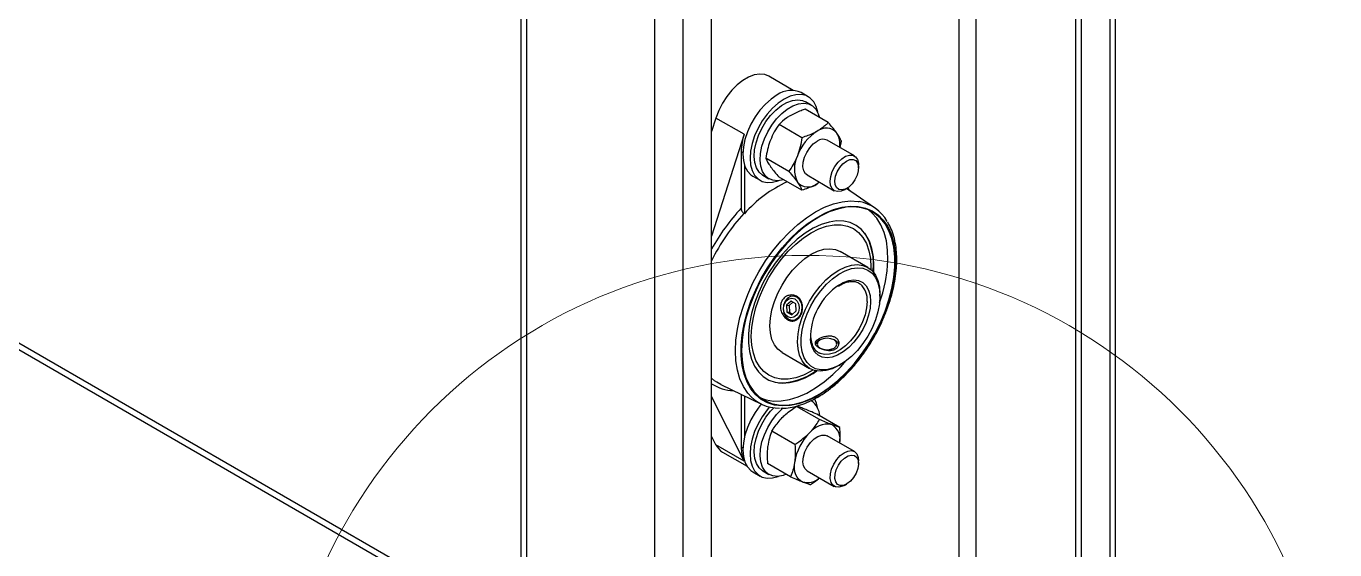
# Model space of a CAD drawing. Header units: millimetres. Extents: x -361 to 14022, y -1822 to 1455.
# Drawn here: x 4006.88 to 4023.16, y 447.29 to 453.8 of the extents above; entities that cross this region are included whole.
import ezdxf

# ---------------------------------------------------------------- set-up
doc = ezdxf.new("R2010")
doc.units = ezdxf.units.MM

msp = doc.modelspace()

# ---------------------------------------------------------------- linework, layer by layer
at = {"color": 7, "linetype": 'Continuous', "lineweight": 25}
for p, q in [((4018.481793, 506.514478), (4018.481793, 440.782942)), ((4018.693925, 440.782942), (4018.693925, 506.514478)), ((4020.42885, 439.803253), (4020.42885, 505.534788)), ((4020.355626, 505.432737), (4020.355626, 439.701202)), ((4019.931362, 505.269455), (4019.931362, 439.53792)), ((4020.002073, 505.228635), (4020.002073, 439.4971)), ((4013.034558, 503.391717), (4013.034558, 437.660181)), ((4013.107782, 437.55813), (4013.107782, 503.289666)), ((4015.405879, 436.843773), (4015.405879, 502.575309)), ((4014.698772, 436.639671), (4014.698772, 502.371207)), ((4015.052325, 436.639671), (4015.052325, 502.371207)), ((4013.034558, 446.257583), (3965.503064, 473.696931)), ((4016.420826, 453.003467), (4016.117619, 453.178504)), ((4016.607416, 452.924617), (4016.519027, 452.975643)), ((4016.855599, 452.6037), (4016.570248, 452.76843)), ((4016.645415, 452.818967), (4016.571168, 452.861829)), ((4015.459505, 452.659582), (4015.405879, 452.491313)), ((4015.809523, 452.457521), (4015.459505, 452.659582)), ((4015.809523, 452.457521), (4015.405879, 451.190958)), ((4016.529, 452.415159), (4016.243649, 452.579888)), ((4017.180973, 452.189375), (4016.842552, 452.384742)), ((4017.00391, 452.291592), (4017.018898, 452.371355)), ((4015.773574, 452.243747), (4015.773574, 451.537778)), ((4016.365701, 451.994272), (4016.08035, 452.159001)), ((4015.812465, 452.081348), (4015.812465, 451.471066)), ((4016.043711, 451.948147), (4016.117958, 451.905286)), ((4016.592572, 451.951717), (4016.930993, 451.756351)), ((4017.23276, 452.041115), (4017.23276, 452.074914)), ((4015.919076, 451.936384), (4016.007464, 451.885359)), ((4016.529, 451.761926), (4016.243649, 451.926656)), ((4016.746511, 451.86285), (4016.717562, 451.841613)), ((4016.74871, 451.861581), (4016.717562, 451.841613)), ((4017.056012, 451.768744), (4017.085281, 451.785647)), ((4017.100467, 451.795321), (4017.119932, 451.756719)), ((4017.432416, 451.54445), (4017.080992, 451.78317)), ((4015.812465, 451.471066), (4015.806744, 451.474799)), ((4017.348733, 450.803781), (4017.005786, 451.00176)), ((4016.393233, 450.385294), (4016.336098, 450.334626)), ((4016.336098, 450.334626), (4016.3402, 450.248607)), ((4016.336098, 450.334626), (4016.370544, 450.331546)), ((4016.416201, 450.372035), (4016.370544, 450.331546)), ((4016.370544, 450.331546), (4016.374646, 450.245527)), ((4016.454471, 450.349942), (4016.393233, 450.385294)), ((4016.458573, 450.263923), (4016.454471, 450.349942)), ((4017.498915, 450.447351), (4017.498915, 450.471843)), ((4016.3402, 450.248607), (4016.401438, 450.213255)), ((4016.3402, 450.248607), (4016.374646, 450.245527)), ((4016.374646, 450.245527), (4016.412916, 450.223434)), ((4016.401438, 450.213255), (4016.458573, 450.263923)), ((4016.754361, 449.901482), (4016.735222, 449.89043)), ((4016.947389, 449.89043), (4016.92825, 449.901482)), ((4016.280845, 449.745989), (4016.623792, 449.54801)), ((4016.754658, 449.733719), (4016.736283, 449.742871)), ((4016.986346, 449.583951), (4017.007555, 449.596199)), ((4015.519413, 449.34926), (4015.471653, 449.375775)), ((4015.519413, 449.34926), (4016.024236, 449.105147)), ((4015.809523, 448.397045), (4015.405879, 449.197571)), ((4015.773574, 449.226357), (4015.773574, 448.569314)), ((4015.812465, 449.207551), (4015.812465, 448.68681)), ((4016.747572, 448.911992), (4016.462221, 449.076721)), ((4016.998698, 448.815837), (4016.713348, 448.980566)), ((4015.459505, 448.599106), (4015.405879, 448.705459)), ((4016.441173, 448.604535), (4016.155822, 448.769264)), ((4017.180973, 448.514942), (4016.842552, 448.710308)), ((4015.809523, 448.397045), (4015.459505, 448.599106)), ((4015.542666, 448.508114), (4015.845872, 448.333077)), ((4017.23276, 448.366681), (4017.23276, 448.40048)), ((4015.919076, 448.26195), (4016.007464, 448.210925)), ((4016.043711, 448.273713), (4016.117958, 448.230852)), ((4016.3859, 448.200923), (4016.10055, 448.365652)), ((4016.592572, 448.277284), (4016.930993, 448.081917)), ((4017.056012, 448.094311), (4017.085281, 448.111213))]:
    msp.add_line(p, q, dxfattribs=at)
at = {"color": 8, "linetype": 'Continuous', "lineweight": 25}
for p, q in [((4013.034558, 446.173051), (3965.378074, 473.684554)), ((4015.773574, 452.243747), (4015.795141, 452.231297)), ((4017.387418, 450.803435), (4017.387055, 450.776391)), ((4015.795141, 448.556863), (4015.773574, 448.569314))]:
    msp.add_line(p, q, dxfattribs=at)
at = {"color": 7, "linetype": 'Continuous', "lineweight": 25, "flags": 128}
for points in [[(4016.117619, 453.178504), (4016.065616, 453.199218), (4016.003766, 453.205306), (4015.936522, 453.195093), (4015.865974, 453.168895), (4015.794312, 453.127525), (4015.723764, 453.07227), (4015.65652, 453.004845), (4015.59467, 452.927346), (4015.540134, 452.842179), (4015.494608, 452.751991), (4015.459505, 452.659582)], [(4016.219052, 452.945938), (4016.145379, 452.895964), (4016.073945, 452.832623), (4016.00692, 452.757839), (4015.94634, 452.673884), (4015.894046, 452.583309), (4015.851628, 452.488867), (4015.820374, 452.393426), (4015.801233, 452.299886), (4015.794787, 452.211091), (4015.801233, 452.129737), (4015.820374, 452.058298), (4015.851628, 451.998942), (4015.894046, 451.953475), (4015.919076, 451.936384)], [(4016.726035, 452.726462), (4016.725258, 452.731264), (4016.706118, 452.802704), (4016.674863, 452.862059), (4016.632445, 452.907527), (4016.580152, 452.937725), (4016.519572, 452.951736), (4016.452547, 452.949135), (4016.381113, 452.93), (4016.30744, 452.894912)], [(4016.30744, 452.894912), (4016.233767, 452.844939), (4016.162333, 452.781598), (4016.095308, 452.706814), (4016.034728, 452.622859), (4015.982435, 452.532284), (4015.940016, 452.437841), (4015.908762, 452.3424), (4015.889621, 452.248861), (4015.883176, 452.160065), (4015.889621, 452.078712), (4015.908762, 452.007272), (4015.940016, 451.947917), (4015.982435, 451.902449), (4016.034728, 451.872251), (4016.095308, 451.85824), (4016.162333, 451.860841), (4016.233767, 451.879976), (4016.238382, 451.881731)], [(4016.043711, 451.948147), (4016.040046, 451.950323), (4015.996281, 451.987837), (4015.96341, 452.039954), (4015.942584, 452.104852), (4015.934531, 452.180257), (4015.939533, 452.26353), (4015.957416, 452.351755), (4015.987553, 452.441844), (4016.028889, 452.530642), (4016.079976, 452.615042), (4016.139028, 452.692087), (4016.203975, 452.759082), (4016.272544, 452.813679), (4016.342336, 452.853969), (4016.410905, 452.87854), (4016.475852, 452.886532), (4016.534903, 452.877666), (4016.571168, 452.861829)], [(4016.299357, 451.894497), (4016.29405, 451.892867), (4016.228044, 451.880943), (4016.167417, 451.885866), (4016.114292, 451.907462), (4016.070527, 451.944975), (4016.037657, 451.997093), (4016.01683, 452.06199), (4016.008777, 452.137395), (4016.01378, 452.220668), (4016.031662, 452.308893), (4016.061799, 452.398982), (4016.103135, 452.487781), (4016.154223, 452.57218), (4016.213274, 452.649226), (4016.278221, 452.71622), (4016.346791, 452.770818), (4016.416582, 452.811107), (4016.485151, 452.835678), (4016.550098, 452.843671), (4016.60915, 452.834804), (4016.660238, 452.809389), (4016.701573, 452.768316), (4016.73171, 452.713023), (4016.745472, 452.667275)], [(4016.592572, 451.951717), (4016.573141, 451.967136), (4016.550992, 452.00371), (4016.541197, 452.052486), (4016.544483, 452.109846), (4016.560604, 452.171535), (4016.588367, 452.23298), (4016.625711, 452.289623), (4016.669868, 452.337262), (4016.717562, 452.372365)], [(4017.056012, 451.768744), (4017.016911, 451.751221), (4016.971846, 451.744761), (4016.933021, 451.755218), (4016.903315, 451.781817), (4016.884932, 451.822585), (4016.879235, 451.874498), (4016.886647, 451.933707), (4016.906617, 451.995819), (4016.937665, 452.05623), (4016.977489, 452.110457), (4017.023134, 452.154479), (4017.071215, 452.185032), (4017.118167, 452.19985), (4017.160506, 452.197832), (4017.195094, 452.17913), (4017.219364, 452.14513), (4017.219364, 452.14513)], [(4017.221583, 452.099703), (4017.232128, 452.0565), (4017.229623, 452.004363), (4017.214291, 451.947926), (4017.187493, 451.892203), (4017.151611, 451.842146), (4017.109834, 451.802201), (4017.065872, 451.77592), (4017.023634, 451.765635), (4016.98687, 451.772263), (4016.958849, 451.795213), (4016.94206, 451.832446), (4016.937994, 451.880654), (4016.947014, 451.935554), (4016.968317, 451.992268), (4017.000011, 452.045755), (4017.039279, 452.091264), (4017.082632, 452.124751), (4017.126219, 452.143241), (4017.166166, 452.14509), (4017.198925, 452.130134), (4017.221583, 452.099703)], [(4017.219364, 452.14513), (4017.231518, 452.098354), (4017.23276, 452.074914)], [(4017.693455, 450.878056), (4017.687186, 450.747839), (4017.668461, 450.612081), (4017.637524, 450.472553), (4017.594778, 450.331073), (4017.540781, 450.189486), (4017.476236, 450.049637), (4017.401985, 449.91335), (4017.318995, 449.782402), (4017.22835, 449.658499), (4017.13123, 449.543257), (4017.028902, 449.438178), (4016.922699, 449.344633), (4016.814006, 449.263839), (4016.70424, 449.196852), (4016.594832, 449.144544), (4016.487209, 449.107596), (4016.382773, 449.086492), (4016.282886, 449.081505), (4016.18885, 449.092701), (4016.101891, 449.119933), (4016.023142, 449.162848), (4015.953631, 449.220885), (4015.894263, 449.293288), (4015.845812, 449.379113), (4015.80891, 449.47724), (4015.784039, 449.586392), (4015.771521, 449.705144), (4015.771521, 449.831949), (4015.784039, 449.965154), (4015.80891, 450.103022), (4015.845812, 450.243755), (4015.894263, 450.38552), (4015.953631, 450.526468), (4016.023142, 450.664761), (4016.101891, 450.798597), (4016.18885, 450.926231), (4016.282886, 451.045998), (4016.382773, 451.156339), (4016.487209, 451.255813), (4016.594832, 451.343125), (4016.70424, 451.417136), (4016.814006, 451.476882), (4016.922699, 451.521582), (4017.028902, 451.550656), (4017.13123, 451.563723), (4017.22835, 451.560613), (4017.318995, 451.541367), (4017.401985, 451.506236), (4017.476236, 451.455678), (4017.540781, 451.390352), (4017.594778, 451.311109), (4017.637524, 451.218982), (4017.668461, 451.115173), (4017.687186, 451.001035), (4017.693455, 450.878056)], [(4015.77711, 449.771773), (4015.783332, 449.649709), (4015.801918, 449.53642), (4015.832625, 449.433384), (4015.875053, 449.341943), (4015.928648, 449.26329), (4015.992713, 449.198449), (4016.066411, 449.148267), (4016.148783, 449.113398), (4016.238754, 449.094295), (4016.335151, 449.091209), (4016.436718, 449.104179), (4016.542131, 449.133036), (4016.650015, 449.177404), (4016.758963, 449.236705), (4016.867557, 449.310165), (4016.974379, 449.396827), (4017.078038, 449.495561), (4017.177182, 449.60508), (4017.270518, 449.723957), (4017.35683, 449.850641), (4017.434993, 449.983481), (4017.503987, 450.120745), (4017.562913, 450.260643), (4017.611003, 450.401353), (4017.64763, 450.541039), (4017.672317, 450.677881), (4017.684741, 450.810095), (4017.684741, 450.935956), (4017.672317, 451.053825), (4017.64763, 451.162164), (4017.611003, 451.259561), (4017.562913, 451.344747), (4017.503987, 451.416611), (4017.434993, 451.474217), (4017.35683, 451.516812), (4017.270518, 451.543842), (4017.177182, 451.554955), (4017.078038, 451.550005), (4016.974379, 451.529057), (4016.867557, 451.492385), (4016.758963, 451.440466), (4016.650015, 451.373977), (4016.542131, 451.293785), (4016.436718, 451.200935), (4016.335151, 451.096638), (4016.238754, 450.982254), (4016.148783, 450.859273), (4016.066411, 450.729299), (4015.992713, 450.594027), (4015.928648, 450.455219), (4015.875053, 450.314686), (4015.832625, 450.174259), (4015.801918, 450.035769), (4015.783332, 449.901021), (4015.77711, 449.771773)], [(4017.494063, 450.365), (4017.532868, 450.487468), (4017.566548, 450.626613), (4017.588193, 450.762463), (4017.59752, 450.893247), (4017.594408, 451.01726), (4017.578897, 451.132886), (4017.551189, 451.238617), (4017.511645, 451.333074), (4017.460781, 451.415028), (4017.399261, 451.483408), (4017.361007, 451.515019)], [(4017.421252, 450.740281), (4017.424541, 450.824866), (4017.418127, 450.936525), (4017.398991, 451.038945), (4017.367446, 451.130445), (4017.324012, 451.209522), (4017.2694, 451.274878), (4017.204508, 451.32544), (4017.130401, 451.360376), (4017.048297, 451.379115), (4016.959542, 451.381347), (4016.865596, 451.367036), (4016.767999, 451.336418), (4016.668355, 451.289995), (4016.5683, 451.22853), (4016.469477, 451.153031), (4016.373508, 451.064738), (4016.281969, 450.965101), (4016.196364, 450.855756), (4016.118097, 450.738499), (4016.048455, 450.615255), (4015.98858, 450.488047), (4015.939456, 450.358964), (4015.90189, 450.230126), (4015.876497, 450.103649), (4015.863696, 449.981609), (4015.863696, 449.866009), (4015.876497, 449.758749), (4015.90189, 449.661589), (4015.939456, 449.576125), (4015.98858, 449.50376), (4016.048455, 449.445682), (4016.118097, 449.402845), (4016.196364, 449.375952), (4016.281969, 449.365446), (4016.373508, 449.371497), (4016.469477, 449.394008), (4016.5683, 449.432607), (4016.668355, 449.486663), (4016.715047, 449.516965)], [(4016.280845, 449.745989), (4016.280816, 449.746006), (4016.228571, 449.786483), (4016.186539, 449.841424), (4016.155754, 449.909475), (4016.136975, 449.988962), (4016.130663, 450.077926), (4016.136975, 450.174178), (4016.155754, 450.275347), (4016.186539, 450.378941), (4016.228571, 450.482411), (4016.280816, 450.583209), (4016.341986, 450.678852), (4016.410576, 450.766985), (4016.484897, 450.845439), (4016.563119, 450.912281), (4016.643316, 450.965866), (4016.723512, 451.004874), (4016.801734, 451.028345), (4016.876055, 451.0357), (4016.944645, 451.02676), (4017.005786, 451.00176)], [(4016.986346, 449.583951), (4016.986262, 449.583903), (4016.906066, 449.544895), (4016.827844, 449.521424), (4016.753523, 449.514069), (4016.684933, 449.52301), (4016.623762, 449.548027), (4016.571518, 449.588504), (4016.529486, 449.643445), (4016.498701, 449.711496), (4016.479922, 449.790983), (4016.47361, 449.879947), (4016.479922, 449.976199), (4016.498701, 450.077368), (4016.529486, 450.180962), (4016.571518, 450.284432), (4016.623762, 450.38523), (4016.684933, 450.480873), (4016.753523, 450.569006), (4016.827844, 450.64746), (4016.906066, 450.714302), (4016.986262, 450.767887), (4017.066459, 450.806895), (4017.144681, 450.830366), (4017.219002, 450.837722), (4017.287592, 450.828781), (4017.348762, 450.803764), (4017.401007, 450.763286), (4017.443039, 450.708345), (4017.473824, 450.640294), (4017.492603, 450.560807), (4017.498915, 450.471843), (4017.498915, 450.471843)], [(4017.498915, 450.447351), (4017.492551, 450.352644), (4017.473624, 450.253043), (4017.442623, 450.151126), (4017.400353, 450.049534), (4017.347908, 449.950897), (4017.286645, 449.85777), (4017.218152, 449.772565), (4017.144203, 449.69749), (4017.066712, 449.634487), (4016.987687, 449.58519), (4016.909175, 449.550874), (4016.833209, 449.532429), (4016.761756, 449.530332), (4016.696667, 449.544638), (4016.639628, 449.574976), (4016.592116, 449.62056), (4016.555362, 449.68021), (4016.530317, 449.75238), (4016.51763, 449.835203), (4016.51763, 449.926532), (4016.530317, 450.024002), (4016.555362, 450.125089), (4016.592116, 450.227174), (4016.639628, 450.327615), (4016.696667, 450.423808), (4016.761756, 450.513264), (4016.833209, 450.593665), (4016.909175, 450.662929), (4016.987687, 450.719261), (4017.066712, 450.761204), (4017.144203, 450.78767), (4017.218152, 450.797974), (4017.286645, 450.79185), (4017.347908, 450.769456), (4017.400353, 450.731371), (4017.442623, 450.678583), (4017.473624, 450.612458), (4017.492551, 450.53471), (4017.498915, 450.447351)], [(4017.236242, 450.60892), (4017.242141, 450.60535), (4017.257057, 450.594712)], [(4016.360875, 450.161106), (4016.40035, 450.148407), (4016.44146, 450.153726), (4016.479247, 450.176422), (4016.509153, 450.213757), (4016.527572, 450.261228), (4016.53228, 450.313109), (4016.522711, 450.363143), (4016.500019, 450.405294), (4016.466941, 450.43448), (4016.427466, 450.447179), (4016.386356, 450.441859), (4016.348568, 450.419164), (4016.318662, 450.381829), (4016.300244, 450.334358), (4016.295535, 450.282476), (4016.305104, 450.232443), (4016.327796, 450.190291), (4016.360875, 450.161106)], [(4016.4408, 450.411301), (4016.470759, 450.383569), (4016.489539, 450.343004), (4016.494282, 450.295782), (4016.484265, 450.249091), (4016.461015, 450.21004), (4016.42807, 450.184575), (4016.390446, 450.176571), (4016.353871, 450.187248), (4016.323912, 450.21498), (4016.305132, 450.255545), (4016.300389, 450.302768), (4016.310406, 450.349458), (4016.333656, 450.388509), (4016.366601, 450.413974), (4016.404225, 450.421978), (4016.4408, 450.411301)], [(4016.754376, 449.801123), (4016.794259, 449.785739), (4016.841306, 449.780336), (4016.888352, 449.785739), (4016.928235, 449.801123), (4016.954885, 449.824147), (4016.964243, 449.851307), (4016.954885, 449.878466), (4016.928235, 449.90149), (4016.888352, 449.916875), (4016.841306, 449.922277), (4016.794259, 449.916875), (4016.754376, 449.90149), (4016.727726, 449.878466), (4016.718368, 449.851307), (4016.727726, 449.824147), (4016.754376, 449.801123)], [(4016.989505, 449.842584), (4016.977252, 449.865805), (4016.947372, 449.89044)], [(4016.014013, 449.181704), (4016.082219, 449.158156), (4016.17391, 449.143043), (4016.271721, 449.143975), (4016.374375, 449.16094), (4016.480536, 449.193718), (4016.588819, 449.241882), (4016.697812, 449.304802), (4016.806095, 449.38166), (4016.912256, 449.471452), (4017.014911, 449.573009), (4017.076443, 449.641583)], [(4016.024726, 449.10491), (4016.00692, 449.083406), (4015.94634, 448.999451), (4015.894046, 448.908876), (4015.851628, 448.814433), (4015.820374, 448.718992), (4015.801233, 448.625453), (4015.794787, 448.536657), (4015.801233, 448.455304), (4015.820374, 448.383864), (4015.851628, 448.324508), (4015.894046, 448.279041), (4015.919076, 448.26195)], [(4016.126504, 449.069239), (4016.095308, 449.03238), (4016.034728, 448.948425), (4015.982435, 448.85785), (4015.940016, 448.763407), (4015.908762, 448.667966), (4015.889621, 448.574427), (4015.883176, 448.485632), (4015.889621, 448.404278), (4015.908762, 448.332838), (4015.940016, 448.273483), (4015.982435, 448.228015), (4016.034728, 448.197817), (4016.095308, 448.183806), (4016.162333, 448.186407), (4016.233767, 448.205542), (4016.238381, 448.207297)], [(4016.043711, 448.273713), (4016.040046, 448.275889), (4015.996281, 448.313403), (4015.96341, 448.365521), (4015.942584, 448.430418), (4015.934531, 448.505823), (4015.939533, 448.589096), (4015.957416, 448.677321), (4015.987553, 448.76741), (4016.028889, 448.856209), (4016.079976, 448.940608), (4016.139028, 449.017654), (4016.178164, 449.059953)], [(4016.331916, 448.232087), (4016.29405, 448.218434), (4016.228044, 448.20651), (4016.167417, 448.211432), (4016.114292, 448.233028), (4016.070527, 448.270541), (4016.037657, 448.322659), (4016.01683, 448.387557), (4016.008777, 448.462962), (4016.01378, 448.546235), (4016.031662, 448.63446), (4016.061799, 448.724549), (4016.103135, 448.813347), (4016.154223, 448.897747), (4016.213274, 448.974792), (4016.278221, 449.041786), (4016.294885, 449.056483)], [(4016.592572, 448.277284), (4016.56764, 448.299085), (4016.547928, 448.338426), (4016.540798, 448.389289), (4016.546777, 448.447903), (4016.565423, 448.509921), (4016.595352, 448.570743), (4016.634345, 448.625858), (4016.67951, 448.671179), (4016.727497, 448.703344), (4016.774747, 448.719967), (4016.817755, 448.719817), (4016.842552, 448.710308)], [(4016.536726, 448.138261), (4016.509886, 448.152172), (4016.486599, 448.171928), (4016.467265, 448.197192), (4016.452213, 448.22753), (4016.441701, 448.262425), (4016.435909, 448.301278), (4016.434936, 448.343425), (4016.438799, 448.388145)], [(4017.056012, 448.094311), (4017.034995, 448.083622), (4016.988417, 448.070788), (4016.94685, 448.074837), (4016.913377, 448.095469), (4016.89048, 448.131154), (4016.879858, 448.179245), (4016.882298, 448.236175), (4016.89762, 448.297722), (4016.924687, 448.359322), (4016.961491, 448.416405), (4017.005303, 448.464739), (4017.052875, 448.500738), (4017.100676, 448.521734), (4017.145163, 448.526167), (4017.183036, 448.513711), (4017.211486, 448.485288), (4017.228403, 448.443006), (4017.23276, 448.40048)], [(4017.23257, 448.357938), (4017.223822, 448.30313), (4017.202761, 448.246403), (4017.17126, 448.192797), (4017.132117, 448.147075), (4017.08881, 448.1133), (4017.045188, 448.094473), (4017.005126, 448.092267), (4016.972184, 448.106878), (4016.949289, 448.137007), (4016.938476, 448.179978), (4016.940704, 448.231972), (4016.955777, 448.28837), (4016.982355, 448.344159), (4017.018076, 448.394384), (4017.059766, 448.434582), (4017.103722, 448.46118), (4017.146037, 448.471815), (4017.182951, 448.465542), (4017.211185, 448.44292), (4017.228229, 448.405957), (4017.23257, 448.357938)]]:
    msp.add_lwpolyline(points, dxfattribs=at)
at = {"color": 8, "linetype": 'Continuous', "lineweight": 25, "flags": 128}
for points in [[(4017.093786, 451.790841), (4017.101733, 451.779598), (4017.11441, 451.760469)], [(4015.859238, 449.236692), (4015.8546, 449.242457), (4015.800534, 449.32421), (4015.757761, 449.418763), (4015.726818, 449.524925), (4015.708096, 449.641363), (4015.701829, 449.766612), (4015.708096, 449.899096), (4015.726818, 450.03715), (4015.757761, 450.179038), (4015.800534, 450.322975), (4015.8546, 450.467151), (4015.919278, 450.609753), (4015.993757, 450.748989), (4016.077098, 450.883106), (4016.168255, 451.010418), (4016.26608, 451.129324), (4016.369343, 451.23833), (4016.476746, 451.336063), (4016.586938, 451.421296), (4016.698534, 451.492956), (4016.81013, 451.550141), (4016.920322, 451.592134), (4017.027725, 451.618406), (4017.130988, 451.628625), (4017.228813, 451.622665), (4017.238537, 451.621132)], [(4016.666674, 449.528521), (4016.643316, 449.514613), (4016.546191, 449.465895), (4016.450728, 449.432713), (4016.35856, 449.415634), (4016.271265, 449.414951), (4016.190335, 449.430676), (4016.117156, 449.462539), (4016.05298, 449.509995), (4015.998904, 449.572233), (4015.955855, 449.648187), (4015.924568, 449.736557), (4015.90558, 449.835832), (4015.899214, 449.944313), (4015.90558, 450.060144), (4015.924568, 450.181343), (4015.955855, 450.305837), (4015.998904, 450.431494), (4016.05298, 450.556166), (4016.117156, 450.677718), (4016.190335, 450.794072), (4016.271265, 450.903236), (4016.35856, 451.003342), (4016.450728, 451.092678), (4016.546191, 451.169715), (4016.643316, 451.233136), (4016.74044, 451.281853), (4016.835903, 451.315035), (4016.928071, 451.332114), (4017.015367, 451.332797), (4017.096296, 451.317072), (4017.169475, 451.285209), (4017.233651, 451.237753), (4017.287727, 451.175515), (4017.330776, 451.099562), (4017.362063, 451.011191), (4017.381052, 450.911916), (4017.387418, 450.803435), (4017.387418, 450.803435)], [(4016.986122, 450.583385), (4017.042055, 450.614532), (4017.110035, 450.639102), (4017.174523, 450.64748), (4017.233323, 450.639383), (4017.284431, 450.615085), (4017.326109, 450.575414), (4017.356935, 450.521721), (4017.375861, 450.455834), (4017.382242, 450.379997)], [(4017.382242, 450.379997), (4017.375861, 450.296793), (4017.356935, 450.209054), (4017.326109, 450.11977), (4017.284431, 450.031979), (4017.233323, 449.948673), (4017.174523, 449.872687), (4017.110035, 449.806609), (4017.042055, 449.752691), (4016.972897, 449.712766), (4016.904916, 449.688197), (4016.840428, 449.679818), (4016.781628, 449.687915), (4016.73052, 449.712213), (4016.688843, 449.751884), (4016.658016, 449.805577), (4016.63909, 449.871464), (4016.633821, 449.914629)], [(4017.339816, 450.379997), (4017.333427, 450.299043), (4017.31449, 450.213638), (4017.28369, 450.126869), (4017.242141, 450.041872), (4017.191344, 449.961719), (4017.133134, 449.889306), (4017.069616, 449.827252), (4017.003085, 449.777799), (4016.935947, 449.742734), (4016.870626, 449.723324), (4016.809486, 449.720272), (4016.754734, 449.733687), (4016.754658, 449.733719)], [(4015.471653, 449.375775), (4015.442254, 449.395887), (4015.405879, 449.425544)]]:
    msp.add_lwpolyline(points, dxfattribs=at)
at = {"color": 7, "linetype": 'Continuous', "lineweight": 18}
msp.add_circle((4016.573777, 444.371137), 6.581969, dxfattribs=at)
at = {"color": 7, "linetype": 'Continuous', "lineweight": 25}
for centre, radius, start, end in [((4016.394761, 452.701043), 0.301409, 65.6515204, 125.658938), ((4016.485665, 452.233911), 0.712158, 161.7002328, 179.2086331), ((4017.048659, 451.977878), 0.613906, 122.6379706, 159.7728862), ((4016.828837, 452.358643), 0.175879, 40.5327959, 129.2481681), ((4016.727221, 452.332373), 0.274083, 352.0796692, 30.8556371), ((4016.790658, 452.271495), 0.12457, 65.381028, 125.9294305), ((4016.79925, 452.026823), 0.365187, 153.4364295, 206.5635705), ((4017.021675, 450.399098), 1.615953, 114.6954109, 138.442918), ((4016.606287, 451.977816), 0.175879, 220.5327959, 309.2481681), ((4017.155952, 451.132899), 0.495168, 29.256676, 80.3993123), ((4016.692854, 450.84721), 0.725861, 352.3900083, 31.6078187), ((4017.430154, 449.922295), 0.79637, 123.8879505, 180.5515468), ((4016.772469, 449.814967), 0.084154, 116.2696184, 159.5015992), ((4016.250172, 450.118935), 0.750344, 269.0624991, 306.9507278), ((4016.241726, 449.548854), 0.493703, 219.2191053, 271.0370858), ((4016.505737, 448.941816), 0.246179, 3.9169614, 55.4322234), ((4016.385313, 449.002392), 0.344318, 8.2885956, 29.6829372), ((4017.081964, 448.284768), 0.65142, 135.2125728, 170.8688746), ((4016.844771, 448.570238), 0.284198, 79.1234704, 142.3899125), ((4016.794346, 448.667266), 0.2097, 347.0217283, 60.2516745), ((4015.648474, 448.688314), 0.208968, 205.2710534, 239.5799876), ((4016.157175, 448.559477), 0.383727, 178.5310213, 205.0431202), ((4016.596024, 448.365184), 0.234542, 255.3554009, 310.6167314)]:
    msp.add_arc(centre, radius, start, end, dxfattribs=at)
at = {"color": 8, "linetype": 'Continuous', "lineweight": 25}
for centre, radius, start, end in [((4017.591334, 449.831266), 2.493278, 136.8079893, 151.2276213), ((4017.601183, 449.821548), 2.439928, 137.3450293, 154.1240876), ((4017.07728, 450.402113), 0.263466, 355.1848353, 46.9721326), ((4015.693694, 449.802618), 0.53034, 237.1324945, 268.3193747)]:
    msp.add_arc(centre, radius, start, end, dxfattribs=at)
at = {"color": 7, "linetype": 'Continuous', "lineweight": 25}
for points, knots in [([(4016.570248, 452.76843), (4016.552725, 452.762717), (4016.484689, 452.740536), (4016.425575, 452.710812), (4016.381686, 452.688743)], [0, 0, 0, 0, 0.257551345, 1, 1, 1, 1]), ([(4016.381686, 452.688743), (4016.367213, 452.679954), (4016.313334, 452.64724), (4016.273086, 452.608339), (4016.243649, 452.579888)], [0, 0, 0, 0, 0.268633605, 1, 1, 1, 1]), ([(4016.855599, 452.6037), (4016.845703, 452.593585), (4016.807281, 452.554308), (4016.755791, 452.520182), (4016.717562, 452.494846)], [0, 0, 0, 0, 0.257551345, 1, 1, 1, 1]), ([(4016.962511, 452.472944), (4016.960545, 452.475715), (4016.945661, 452.4967), (4016.91251, 452.539203), (4016.874685, 452.58207), (4016.855599, 452.6037)], [0, 0, 0, 0, 0.070085768, 0.530782234, 1, 1, 1, 1]), ([(4016.243649, 452.579888), (4016.223328, 452.549788), (4016.182313, 452.489034), (4016.152021, 452.419242), (4016.136737, 452.384029)], [0, 0, 0, 0, 0.495457963, 1, 1, 1, 1]), ([(4016.717562, 452.494846), (4016.702338, 452.48649), (4016.645668, 452.455387), (4016.578283, 452.432152), (4016.529, 452.415159)], [0, 0, 0, 0, 0.268633605, 1, 1, 1, 1]), ([(4017.018898, 452.371355), (4017.012699, 452.386145), (4017.000186, 452.415998), (4016.975145, 452.453847), (4016.962511, 452.472944)], [0, 0, 0, 0, 0.495457963, 1, 1, 1, 1]), ([(4016.136737, 452.384029), (4016.134832, 452.379023), (4016.120404, 452.341117), (4016.098288, 452.266708), (4016.086366, 452.195122), (4016.08035, 452.159001)], [0, 0, 0, 0, 0.070085768, 0.530782234, 1, 1, 1, 1]), ([(4016.529, 452.415159), (4016.522801, 452.376906), (4016.510288, 452.299698), (4016.485247, 452.226874), (4016.472613, 452.190132)], [0, 0, 0, 0, 0.495457963, 1, 1, 1, 1]), ([(4016.08035, 452.159001), (4016.086549, 452.14421), (4016.099062, 452.114358), (4016.124103, 452.076509), (4016.136737, 452.057412)], [0, 0, 0, 0, 0.495457963, 1, 1, 1, 1]), ([(4016.472613, 452.190132), (4016.470647, 452.185161), (4016.455763, 452.147518), (4016.422612, 452.07948), (4016.384787, 452.022848), (4016.365701, 451.994272)], [0, 0, 0, 0, 0.070085768, 0.530782234, 1, 1, 1, 1]), ([(4016.136737, 452.057412), (4016.138703, 452.054641), (4016.153587, 452.033656), (4016.186738, 451.991153), (4016.224563, 451.948286), (4016.243649, 451.926656)], [0, 0, 0, 0, 0.070085768, 0.530782234, 1, 1, 1, 1]), ([(4016.365701, 451.994272), (4016.386022, 451.971329), (4016.427037, 451.925022), (4016.457329, 451.884141), (4016.472613, 451.863515)], [0, 0, 0, 0, 0.495457963, 1, 1, 1, 1]), ([(4016.472613, 451.863515), (4016.474518, 451.860779), (4016.488946, 451.840058), (4016.511062, 451.803925), (4016.522984, 451.776011), (4016.529, 451.761926)], [0, 0, 0, 0, 0.0700857678, 0.530782234, 1, 1, 1, 1]), ([(4016.717562, 451.841613), (4016.702338, 451.833258), (4016.645668, 451.802155), (4016.578283, 451.77892), (4016.529, 451.761926)], [0, 0, 0, 0, 0.268633605, 1, 1, 1, 1]), ([(4015.773574, 451.537778), (4015.773575, 451.537556), (4015.773597, 451.532073), (4015.775308, 451.520288), (4015.782145, 451.502596), (4015.792318, 451.487082), (4015.801193, 451.478519), (4015.805953, 451.475329), (4015.806744, 451.474799)], [0, 0, 0, 0, 0.010435875, 0.257269957, 0.505111444, 0.740717732, 0.95688425, 1, 1, 1, 1]), ([(4017.707954, 450.898262), (4017.70763, 450.919868), (4017.706691, 450.982473), (4017.696343, 451.081114), (4017.672749, 451.190109), (4017.64034, 451.285827), (4017.610513, 451.339598), (4017.596821, 451.364281)], [0, 0, 0, 0, 0.120490159, 0.349122857, 0.57788228, 0.806226691, 1, 1, 1, 1]), ([(4016.265133, 449.053692), (4016.279087, 449.053239), (4016.3252, 449.05174), (4016.40782, 449.064636), (4016.511748, 449.091738), (4016.618101, 449.133918), (4016.725294, 449.189598), (4016.832124, 449.258378), (4016.937334, 449.339323), (4017.039754, 449.431476), (4017.138275, 449.53376), (4017.231835, 449.645016), (4017.319428, 449.763996), (4017.400104, 449.889377), (4017.472984, 450.019777), (4017.537263, 450.153757), (4017.592228, 450.289853), (4017.637241, 450.426571), (4017.671831, 450.562461), (4017.695361, 450.695937), (4017.706495, 450.807962), (4017.70756, 450.873916), (4017.707954, 450.898262)], [0, 0, 0, 0, 0.0224807356, 0.0742893495, 0.126524381, 0.1790602071, 0.2317607599, 0.2845227517, 0.3372716896, 0.389984971, 0.4426575422, 0.4952935446, 0.5479017157, 0.6004929387, 0.6530790566, 0.705671438, 0.7582794233, 0.8109156672, 0.863592627, 0.9163217722, 0.9691118285, 1, 1, 1, 1]), ([(4016.982557, 450.571004), (4017.001874, 450.582401), (4017.041536, 450.605803), (4017.099295, 450.624883), (4017.153893, 450.6321), (4017.202156, 450.624997), (4017.23553, 450.612749), (4017.250358, 450.598307), (4017.253801, 450.594954)], [0, 0, 0, 0, 0.178788303, 0.36709772, 0.55548785, 0.745662419, 0.940943678, 1, 1, 1, 1]), ([(4016.283571, 450.394684), (4016.293786, 450.407962), (4016.313612, 450.433733), (4016.356184, 450.45568), (4016.403061, 450.463578), (4016.452055, 450.453504), (4016.495063, 450.424144), (4016.525234, 450.377889), (4016.53868, 450.321125), (4016.53527, 450.263194), (4016.518864, 450.213322), (4016.494119, 450.175066), (4016.462715, 450.148301), (4016.424681, 450.134504), (4016.38119, 450.137335), (4016.336133, 450.159779), (4016.296003, 450.200975), (4016.268063, 450.255714), (4016.258596, 450.31491), (4016.266594, 450.362886), (4016.279129, 450.386364), (4016.283571, 450.394684)], [0, 0, 0, 0, 0.049847006, 0.096740241, 0.148882181, 0.206061278, 0.266054018, 0.326617682, 0.385893631, 0.440608133, 0.488888069, 0.533624828, 0.579443722, 0.629634373, 0.685185237, 0.744484714, 0.805033948, 0.865061286, 0.921816548, 0.972294032, 1, 1, 1, 1]), ([(4016.753382, 449.736296), (4016.747496, 449.738325), (4016.726324, 449.745621), (4016.697651, 449.771784), (4016.668435, 449.815228), (4016.649242, 449.868163), (4016.645092, 449.909881), (4016.643191, 449.928988)], [0, 0, 0, 0, 0.092284381, 0.331935301, 0.571913396, 0.803935396, 1, 1, 1, 1]), ([(4016.947372, 449.931342), (4016.957877, 449.923568), (4016.978877, 449.908028), (4016.992639, 449.874279), (4016.991038, 449.838688), (4016.972306, 449.806194), (4016.938995, 449.782996), (4016.895886, 449.771617), (4016.847156, 449.77169), (4016.796837, 449.781816), (4016.750923, 449.799211), (4016.715735, 449.820005), (4016.694554, 449.841713), (4016.688695, 449.863949), (4016.699557, 449.886718), (4016.72661, 449.908985), (4016.765767, 449.928599), (4016.812372, 449.94341), (4016.862384, 449.950621), (4016.910405, 449.948005), (4016.935526, 449.936682), (4016.947372, 449.931342)], [0, 0, 0, 0, 0.052026099, 0.103994015, 0.157456078, 0.212001176, 0.264973582, 0.316272328, 0.368185748, 0.422098409, 0.476502242, 0.528871272, 0.579900126, 0.632312466, 0.686690388, 0.740630761, 0.792496757, 0.843824214, 0.896804884, 0.951339923, 1, 1, 1, 1]), ([(4016.283759, 448.937576), (4016.298064, 448.951338), (4016.351315, 449.002567), (4016.415372, 449.045397), (4016.462221, 449.076721)], [0, 0, 0, 0, 0.268633605, 1, 1, 1, 1]), ([(4016.562522, 449.043227), (4016.559576, 449.044349), (4016.537266, 449.052848), (4016.500287, 449.065934), (4016.474987, 449.073103), (4016.462221, 449.076721)], [0, 0, 0, 0, 0.070085768, 0.530782234, 1, 1, 1, 1]), ([(4016.713348, 448.980566), (4016.685895, 448.99245), (4016.630486, 449.016436), (4016.585313, 449.034243), (4016.562522, 449.043227)], [0, 0, 0, 0, 0.495457963, 1, 1, 1, 1]), ([(4016.155822, 448.769264), (4016.16487, 448.784371), (4016.2, 448.843029), (4016.24807, 448.89729), (4016.283759, 448.937576)], [0, 0, 0, 0, 0.257551345, 1, 1, 1, 1]), ([(4016.619635, 448.743679), (4016.63319, 448.757874), (4016.683649, 448.810714), (4016.72057, 448.86921), (4016.747572, 448.911992)], [0, 0, 0, 0, 0.268633605, 1, 1, 1, 1]), ([(4016.898398, 448.84933), (4016.895391, 448.850487), (4016.872624, 448.859249), (4016.824611, 448.878706), (4016.773408, 448.900829), (4016.747572, 448.911992)], [0, 0, 0, 0, 0.070085768, 0.530782234, 1, 1, 1, 1]), ([(4016.155822, 448.769264), (4016.144273, 448.740566), (4016.120963, 448.682644), (4016.108973, 448.615778), (4016.102923, 448.582042)], [0, 0, 0, 0, 0.495457963, 1, 1, 1, 1]), ([(4016.441173, 448.604535), (4016.457848, 448.615239), (4016.522592, 448.6568), (4016.578285, 448.706661), (4016.619635, 448.743679)], [0, 0, 0, 0, 0.257551345, 1, 1, 1, 1]), ([(4016.998698, 448.815837), (4016.985367, 448.819568), (4016.95846, 448.827101), (4016.918539, 448.841876), (4016.898398, 448.84933)], [0, 0, 0, 0, 0.495457963, 1, 1, 1, 1]), ([(4016.998501, 448.620281), (4017.000916, 448.650611), (4017.005963, 448.713987), (4017.001188, 448.78093), (4016.998698, 448.815837)], [0, 0, 0, 0, 0.478573146, 1, 1, 1, 1]), ([(4016.102923, 448.582042), (4016.102298, 448.577241), (4016.097566, 448.540885), (4016.09373, 448.4694), (4016.098263, 448.400445), (4016.10055, 448.365652)], [0, 0, 0, 0, 0.070085768, 0.530782234, 1, 1, 1, 1]), ([(4016.441173, 448.604535), (4016.443745, 448.567684), (4016.448938, 448.493308), (4016.442199, 448.423411), (4016.438799, 448.388145)], [0, 0, 0, 0, 0.495457963, 1, 1, 1, 1]), ([(4016.438799, 448.388145), (4016.438114, 448.383379), (4016.432925, 448.347287), (4016.418054, 448.282172), (4016.396684, 448.228171), (4016.3859, 448.200923)], [0, 0, 0, 0, 0.070085768, 0.530782234, 1, 1, 1, 1]), ([(4016.3859, 448.200923), (4016.413353, 448.189038), (4016.468762, 448.165052), (4016.513935, 448.147246), (4016.536726, 448.138261)], [0, 0, 0, 0, 0.495457963, 1, 1, 1, 1]), ([(4016.536726, 448.138261), (4016.539672, 448.137139), (4016.561982, 448.128641), (4016.598961, 448.115555), (4016.624261, 448.108385), (4016.637027, 448.104768)], [0, 0, 0, 0, 0.070085768, 0.530782234, 1, 1, 1, 1]), ([(4016.637027, 448.104768), (4016.65383, 448.115354), (4016.693561, 448.140385), (4016.72778, 448.170469), (4016.747527, 448.18783)], [0, 0, 0, 0, 0.4229341038, 1, 1, 1, 1])]:
    msp.add_open_spline(points, degree=3, knots=knots, dxfattribs=at)

doc.saveas('drawing.dxf')
